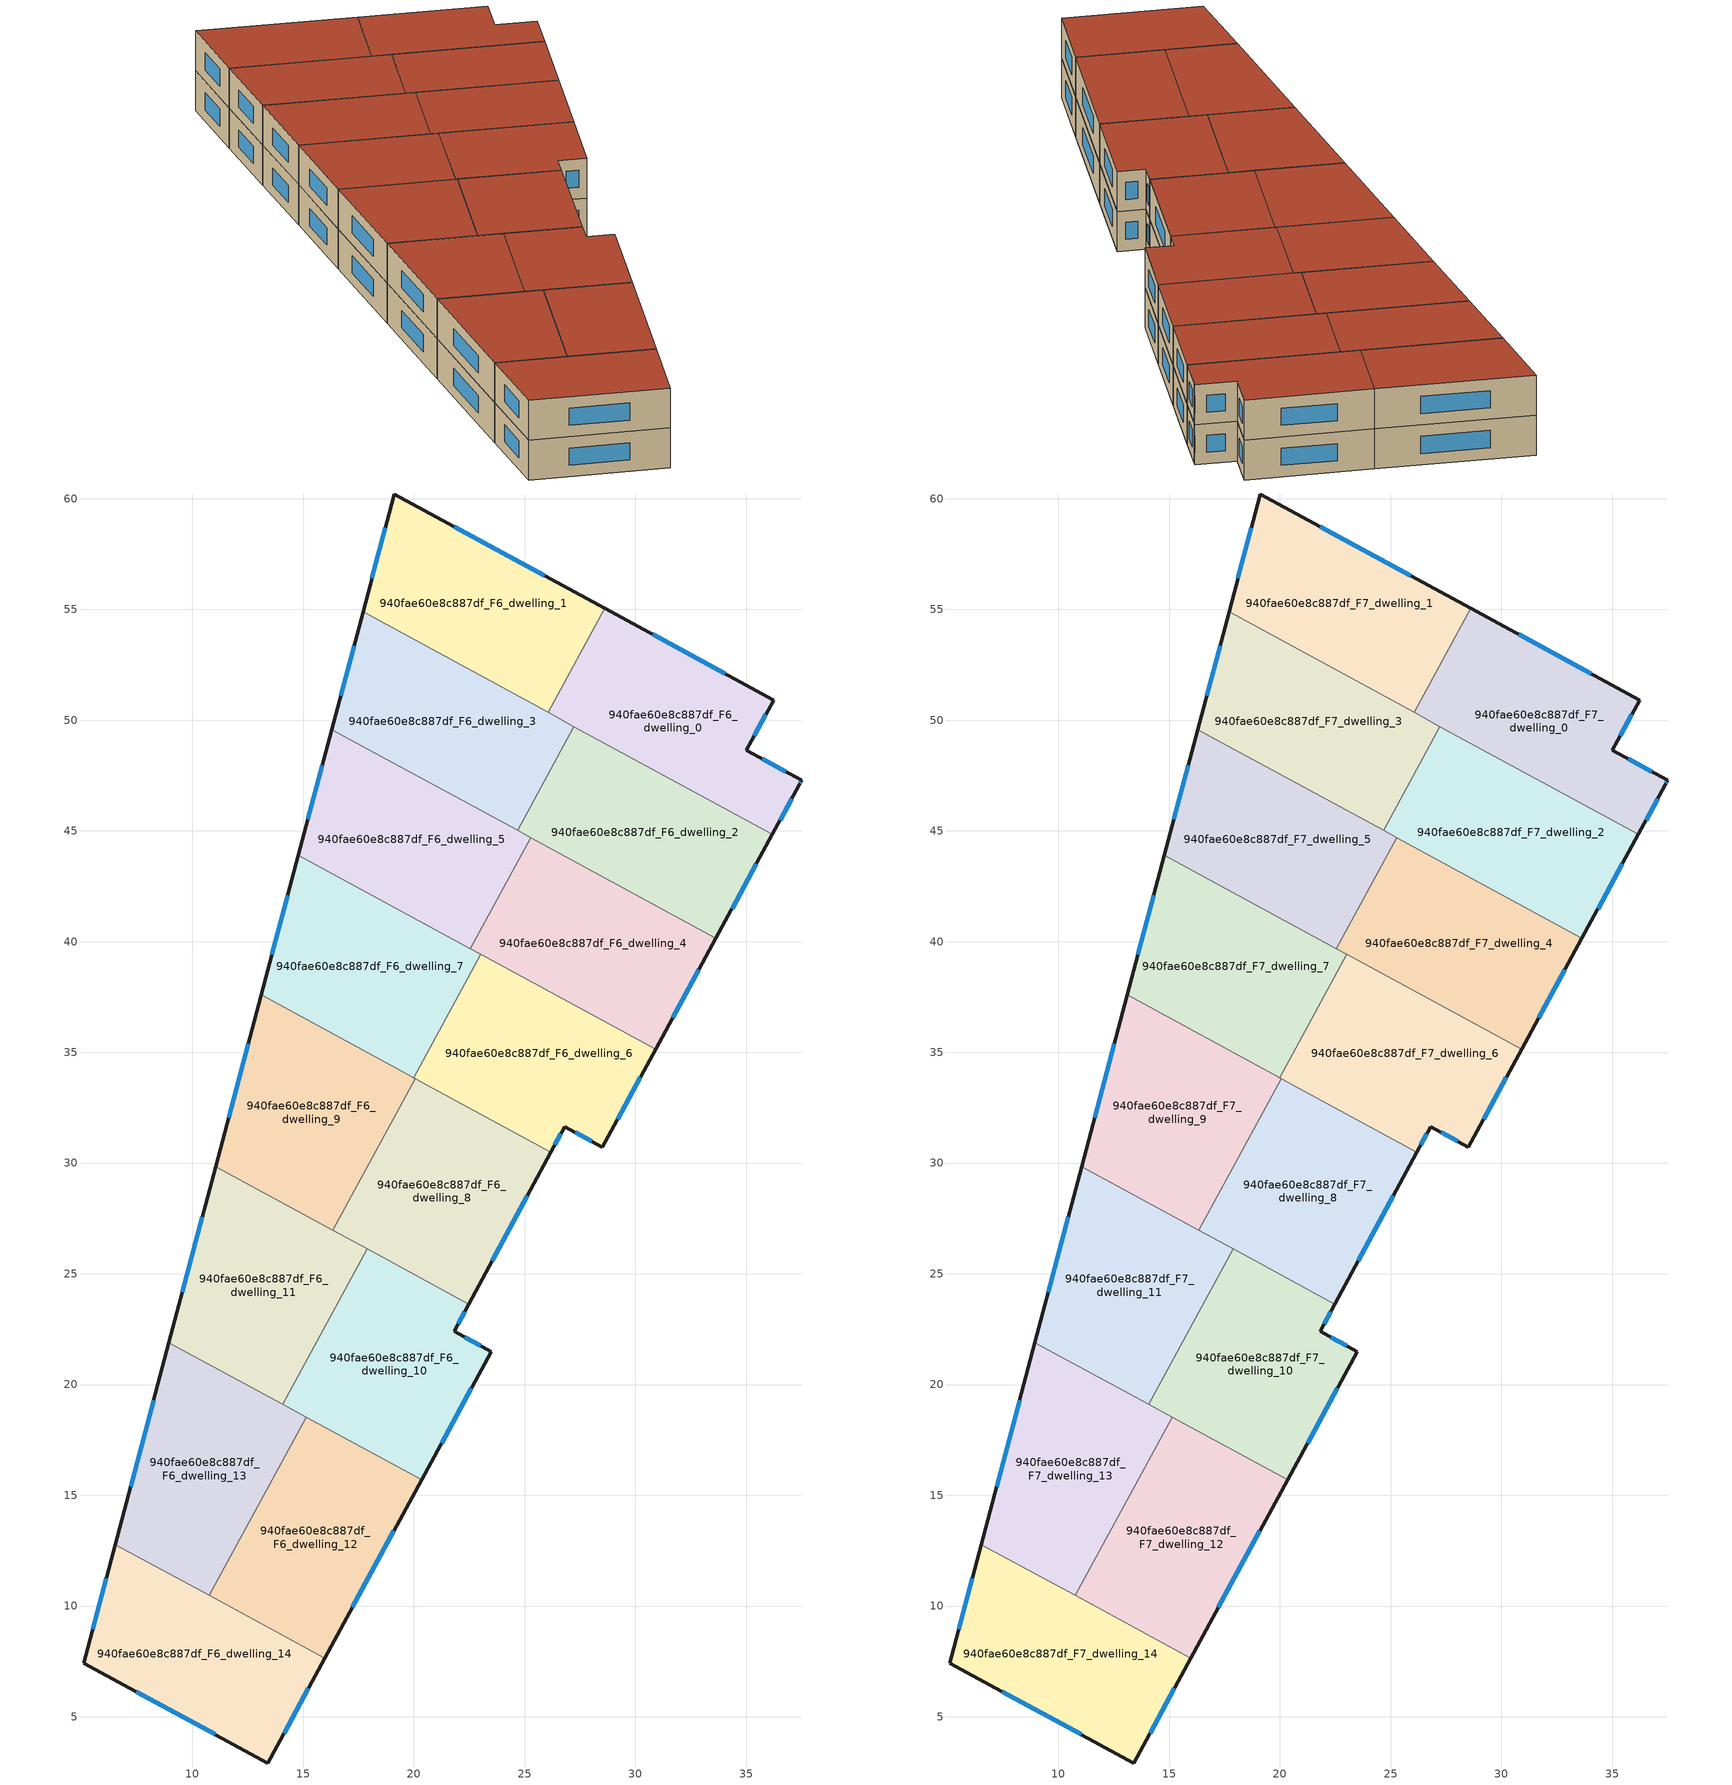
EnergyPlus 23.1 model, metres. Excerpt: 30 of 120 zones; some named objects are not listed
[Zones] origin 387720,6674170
940fae60e8c887df_F6_dwelling_0
 floor to 940fae60e8c887df_F5_dwelling_0 (EU_floor_Construction): 36.24,50.9 35.01,48.64 37.51,47.28 37.4,47.08 36.18,44.84 26.05,50.34 28.61,55.05 z18
 wall outside (EU_wall_Construction): 36.18,44.84 37.4,47.08 37.51,47.28 35.01,48.64 36.24,50.9 28.61,55.05 z18:21
 wall to 940fae60e8c887df_F6_dwelling_1 (EU_wall_Construction): 28.61,55.05 26.05,50.34 z18:21
 wall to 940fae60e8c887df_F6_dwelling_2 (EU_wall_Construction): 27.23,49.71 36.18,44.84 z18:21
 wall to 940fae60e8c887df_F6_dwelling_3 (EU_wall_Construction): 26.05,50.34 27.23,49.71 z18:21
 window (EU_Window_Construction): 34.06,52.09 30.79,53.87 / 35.36,49.29 35.89,50.26 / 36.79,47.67 35.72,48.25 / 37.43,47.14 37.47,47.22 / 36.53,45.48 37.05,46.44 z18.86:20.14
940fae60e8c887df_F6_dwelling_1
 floor to 940fae60e8c887df_F5_dwelling_1 (EU_floor_Construction): 28.61,55.05 26.05,50.34 17.7,54.88 19.12,60.21 z18
 wall outside (EU_wall_Construction): 28.61,55.05 19.12,60.21 17.7,54.88 z18:21
 wall to 940fae60e8c887df_F6_dwelling_3 (EU_wall_Construction): 17.7,54.88 26.05,50.34 z18:21
 window (EU_Window_Construction): 25.9,56.52 21.83,58.74 / 18.71,58.69 18.11,56.4 z18.86:20.14
940fae60e8c887df_F6_dwelling_10
 floor to 940fae60e8c887df_F5_dwelling_10 (EU_floor_Construction): 22.48,23.63 21.82,22.4 23.49,21.49 20.35,15.7 14.07,19.11 17.89,26.12 z18
 wall outside (EU_wall_Construction): 20.35,15.7 23.49,21.49 21.82,22.4 22.48,23.63 z18:21
 wall to 940fae60e8c887df_F6_dwelling_11 (EU_wall_Construction): 17.89,26.12 14.07,19.11 z18:21
 wall to 940fae60e8c887df_F6_dwelling_12 (EU_wall_Construction): 15.13,18.53 20.35,15.7 z18:21
 wall to 940fae60e8c887df_F6_dwelling_8 (EU_wall_Construction): 22.48,23.63 17.89,26.12 z18:21
 wall to 940fae60e8c887df_F6_dwelling_13 (EU_wall_Construction): 14.07,19.11 15.13,18.53 z18:21
 window (EU_Window_Construction): 22.01,22.75 22.29,23.28 / 23.02,21.75 22.3,22.14 / 21.25,17.35 22.59,19.83 z18.86:20.14
940fae60e8c887df_F6_dwelling_11
 floor to 940fae60e8c887df_F5_dwelling_11 (EU_floor_Construction): 17.89,26.12 14.07,19.11 8.94,21.89 11.05,29.84 z18
 wall outside (EU_wall_Construction): 11.05,29.84 8.94,21.89 z18:21
 wall to 940fae60e8c887df_F6_dwelling_9 (EU_wall_Construction): 16.34,26.96 11.05,29.84 z18:21
 wall to 940fae60e8c887df_F6_dwelling_13 (EU_wall_Construction): 8.94,21.89 14.07,19.11 z18:21
 wall to 940fae60e8c887df_F6_dwelling_8 (EU_wall_Construction): 17.88,26.12 16.34,26.96 z18:21
 window (EU_Window_Construction): 10.45,27.57 9.54,24.16 z18.86:20.14
940fae60e8c887df_F6_dwelling_12
 floor to 940fae60e8c887df_F5_dwelling_12 (EU_floor_Construction): 20.35,15.7 15.97,7.64 10.76,10.48 15.13,18.53 z18
 wall outside (EU_wall_Construction): 15.97,7.64 20.35,15.7 z18:21
 wall to 940fae60e8c887df_F6_dwelling_13 (EU_wall_Construction): 15.13,18.53 10.76,10.48 z18:21
 wall to 940fae60e8c887df_F6_dwelling_14 (EU_wall_Construction): 10.76,10.48 15.97,7.64 z18:21
 window (EU_Window_Construction): 17.22,9.95 19.1,13.4 z18.86:20.14
940fae60e8c887df_F6_dwelling_13
 floor to 940fae60e8c887df_F5_dwelling_13 (EU_floor_Construction): 15.13,18.53 10.76,10.48 6.52,12.78 8.94,21.89 z18
 wall outside (EU_wall_Construction): 8.94,21.89 6.52,12.78 z18:21
 wall to 940fae60e8c887df_F6_dwelling_14 (EU_wall_Construction): 6.52,12.78 10.76,10.48 z18:21
 window (EU_Window_Construction): 8.25,19.29 7.21,15.38 z18.86:20.14
940fae60e8c887df_F6_dwelling_14
 floor to 940fae60e8c887df_F5_dwelling_14 (EU_floor_Construction): 15.97,7.64 13.4,2.92 5.1,7.43 6.52,12.78 z18
 wall outside (EU_wall_Construction): 6.52,12.78 5.1,7.43 13.4,2.92 15.97,7.64 z18:21
 window (EU_Window_Construction): 14.14,4.27 15.24,6.29 / 7.47,6.14 11.03,4.2 / 6.11,11.25 5.5,8.96 z18.86:20.14
940fae60e8c887df_F6_dwelling_2
 floor to 940fae60e8c887df_F5_dwelling_2 (EU_floor_Construction): 36.18,44.84 33.63,40.16 24.68,45.02 27.23,49.71 z18
 wall outside (EU_wall_Construction): 33.63,40.16 36.18,44.84 z18:21
 wall to 940fae60e8c887df_F6_dwelling_3 (EU_wall_Construction): 27.23,49.71 24.68,45.02 z18:21
 wall to 940fae60e8c887df_F6_dwelling_4 (EU_wall_Construction): 25.27,44.7 33.63,40.16 z18:21
 wall to 940fae60e8c887df_F6_dwelling_5 (EU_wall_Construction): 24.68,45.02 25.27,44.7 z18:21
 window (EU_Window_Construction): 34.36,41.49 35.45,43.5 z18.86:20.14
940fae60e8c887df_F6_dwelling_3
 floor to 940fae60e8c887df_F5_dwelling_3 (EU_floor_Construction): 27.23,49.71 24.68,45.02 16.29,49.58 17.7,54.88 z18
 wall outside (EU_wall_Construction): 17.7,54.88 16.29,49.58 z18:21
 wall to 940fae60e8c887df_F6_dwelling_5 (EU_wall_Construction): 16.29,49.58 24.68,45.02 z18:21
 window (EU_Window_Construction): 17.3,53.37 16.69,51.09 z18.86:20.14
940fae60e8c887df_F6_dwelling_4
 floor to 940fae60e8c887df_F5_dwelling_4 (EU_floor_Construction): 33.63,40.16 30.91,35.13 22.54,39.68 25.27,44.7 z18
 wall outside (EU_wall_Construction): 30.91,35.13 33.63,40.16 z18:21
 wall to 940fae60e8c887df_F6_dwelling_5 (EU_wall_Construction): 25.27,44.7 22.54,39.68 z18:21
 wall to 940fae60e8c887df_F6_dwelling_6 (EU_wall_Construction): 23.01,39.43 30.91,35.13 z18:21
 wall to 940fae60e8c887df_F6_dwelling_7 (EU_wall_Construction): 22.54,39.68 23.01,39.43 z18:21
 window (EU_Window_Construction): 31.69,36.57 32.85,38.72 z18.86:20.14
940fae60e8c887df_F6_dwelling_5
 floor to 940fae60e8c887df_F5_dwelling_5 (EU_floor_Construction): 25.27,44.7 22.54,39.68 14.78,43.89 16.29,49.58 z18
 wall outside (EU_wall_Construction): 16.29,49.58 14.78,43.89 z18:21
 wall to 940fae60e8c887df_F6_dwelling_7 (EU_wall_Construction): 14.78,43.89 22.54,39.68 z18:21
 window (EU_Window_Construction): 15.86,47.95 15.21,45.52 z18.86:20.14
940fae60e8c887df_F6_dwelling_6
 floor to 940fae60e8c887df_F5_dwelling_6 (EU_floor_Construction): 30.91,35.13 28.51,30.71 26.8,31.65 26.18,30.5 19.98,33.86 23.01,39.43 z18
 wall outside (EU_wall_Construction): 26.18,30.5 26.8,31.65 28.51,30.71 30.91,35.13 z18:21
 wall to 940fae60e8c887df_F6_dwelling_7 (EU_wall_Construction): 23.01,39.43 19.98,33.86 z18:21
 wall to 940fae60e8c887df_F6_dwelling_8 (EU_wall_Construction): 20.07,33.82 26.18,30.5 z18:21
 wall to 940fae60e8c887df_F6_dwelling_9 (EU_wall_Construction): 19.99,33.86 20.07,33.82 z18:21
 window (EU_Window_Construction): 27.29,31.38 28.02,30.98 / 26.36,30.83 26.63,31.32 / 29.19,31.98 30.22,33.87 z18.86:20.14
940fae60e8c887df_F6_dwelling_7
 floor to 940fae60e8c887df_F5_dwelling_7 (EU_floor_Construction): 23.01,39.43 19.98,33.86 13.11,37.6 14.78,43.89 z18
 wall outside (EU_wall_Construction): 14.78,43.89 13.11,37.6 z18:21
 wall to 940fae60e8c887df_F6_dwelling_9 (EU_wall_Construction): 13.11,37.6 19.98,33.86 z18:21
 window (EU_Window_Construction): 14.31,42.09 13.59,39.4 z18.86:20.14
940fae60e8c887df_F6_dwelling_8
 floor to 940fae60e8c887df_F5_dwelling_8 (EU_floor_Construction): 26.18,30.5 22.48,23.63 16.34,26.96 20.07,33.82 z18
 wall outside (EU_wall_Construction): 22.48,23.63 26.18,30.5 z18:21
 wall to 940fae60e8c887df_F6_dwelling_9 (EU_wall_Construction): 20.07,33.82 16.34,26.96 z18:21
 window (EU_Window_Construction): 23.54,25.59 25.12,28.53 z18.86:20.14
940fae60e8c887df_F6_dwelling_9
 floor to 940fae60e8c887df_F5_dwelling_9 (EU_floor_Construction): 20.07,33.82 16.34,26.96 11.05,29.84 13.11,37.6 z18
 wall outside (EU_wall_Construction): 13.11,37.6 11.05,29.84 z18:21
 window (EU_Window_Construction): 12.52,35.38 11.64,32.05 z18.86:20.14
940fae60e8c887df_F7_dwelling_0
 floor to 940fae60e8c887df_F6_dwelling_0 (EU_floor_Construction): 36.24,50.9 35.01,48.64 37.51,47.28 37.4,47.08 36.18,44.84 26.05,50.34 28.61,55.05 z21
 wall outside (EU_wall_Construction): 36.18,44.84 37.4,47.08 37.51,47.28 35.01,48.64 36.24,50.9 28.61,55.05 z21:24
 wall to 940fae60e8c887df_F7_dwelling_1 (EU_wall_Construction): 28.61,55.05 26.05,50.34 z21:24
 wall to 940fae60e8c887df_F7_dwelling_2 (EU_wall_Construction): 27.23,49.71 36.18,44.84 z21:24
 wall to 940fae60e8c887df_F7_dwelling_3 (EU_wall_Construction): 26.05,50.34 27.23,49.71 z21:24
 window (EU_Window_Construction): 34.06,52.09 30.79,53.87 / 35.36,49.29 35.89,50.26 / 36.79,47.67 35.72,48.25 / 37.43,47.14 37.47,47.22 / 36.53,45.48 37.05,46.44 z21.86:23.14
 roof outside (EU_roof_Construction): 36.18,44.84 37.4,47.08 37.51,47.28 35.01,48.64 36.24,50.9 28.61,55.05 26.05,50.34 z24
940fae60e8c887df_F7_dwelling_1
 floor to 940fae60e8c887df_F6_dwelling_1 (EU_floor_Construction): 28.61,55.05 26.05,50.34 17.7,54.88 19.12,60.21 z21
 wall outside (EU_wall_Construction): 28.61,55.05 19.12,60.21 17.7,54.88 z21:24
 wall to 940fae60e8c887df_F7_dwelling_3 (EU_wall_Construction): 17.7,54.88 26.05,50.34 z21:24
 window (EU_Window_Construction): 25.9,56.52 21.83,58.74 / 18.71,58.69 18.11,56.4 z21.86:23.14
 roof outside (EU_roof_Construction): 26.05,50.34 28.61,55.05 19.12,60.21 17.7,54.88 z24
940fae60e8c887df_F7_dwelling_10
 floor to 940fae60e8c887df_F6_dwelling_10 (EU_floor_Construction): 22.48,23.63 21.82,22.4 23.49,21.49 20.35,15.7 14.07,19.11 17.89,26.12 z21
 wall outside (EU_wall_Construction): 20.35,15.7 23.49,21.49 21.82,22.4 22.48,23.63 z21:24
 wall to 940fae60e8c887df_F7_dwelling_11 (EU_wall_Construction): 17.89,26.12 14.07,19.11 z21:24
 wall to 940fae60e8c887df_F7_dwelling_12 (EU_wall_Construction): 15.13,18.53 20.35,15.7 z21:24
 wall to 940fae60e8c887df_F7_dwelling_8 (EU_wall_Construction): 22.48,23.63 17.89,26.12 z21:24
 wall to 940fae60e8c887df_F7_dwelling_13 (EU_wall_Construction): 14.07,19.11 15.13,18.53 z21:24
 window (EU_Window_Construction): 22.01,22.75 22.29,23.28 / 23.02,21.75 22.3,22.14 / 21.25,17.35 22.59,19.83 z21.86:23.14
 roof outside (EU_roof_Construction): 20.35,15.7 23.49,21.49 21.82,22.4 22.48,23.63 17.89,26.12 14.07,19.11 z24
940fae60e8c887df_F7_dwelling_11
 floor to 940fae60e8c887df_F6_dwelling_11 (EU_floor_Construction): 17.89,26.12 14.07,19.11 8.94,21.89 11.05,29.84 z21
 wall outside (EU_wall_Construction): 11.05,29.84 8.94,21.89 z21:24
 wall to 940fae60e8c887df_F7_dwelling_9 (EU_wall_Construction): 16.34,26.96 11.05,29.84 z21:24
 wall to 940fae60e8c887df_F7_dwelling_13 (EU_wall_Construction): 8.94,21.89 14.07,19.11 z21:24
 wall to 940fae60e8c887df_F7_dwelling_8 (EU_wall_Construction): 17.88,26.12 16.34,26.96 z21:24
 window (EU_Window_Construction): 10.45,27.57 9.54,24.16 z21.86:23.14
 roof outside (EU_roof_Construction): 14.07,19.11 17.89,26.12 11.05,29.84 8.94,21.89 z24
940fae60e8c887df_F7_dwelling_12
 floor to 940fae60e8c887df_F6_dwelling_12 (EU_floor_Construction): 20.35,15.7 15.97,7.64 10.76,10.48 15.13,18.53 z21
 wall outside (EU_wall_Construction): 15.97,7.64 20.35,15.7 z21:24
 wall to 940fae60e8c887df_F7_dwelling_13 (EU_wall_Construction): 15.13,18.53 10.76,10.48 z21:24
 wall to 940fae60e8c887df_F7_dwelling_14 (EU_wall_Construction): 10.76,10.48 15.97,7.64 z21:24
 window (EU_Window_Construction): 17.22,9.95 19.1,13.4 z21.86:23.14
 roof outside (EU_roof_Construction): 15.97,7.64 20.35,15.7 15.13,18.53 10.76,10.48 z24
940fae60e8c887df_F7_dwelling_13
 floor to 940fae60e8c887df_F6_dwelling_13 (EU_floor_Construction): 15.13,18.53 10.76,10.48 6.52,12.78 8.94,21.89 z21
 wall outside (EU_wall_Construction): 8.94,21.89 6.52,12.78 z21:24
 wall to 940fae60e8c887df_F7_dwelling_14 (EU_wall_Construction): 6.52,12.78 10.76,10.48 z21:24
 window (EU_Window_Construction): 8.25,19.29 7.21,15.38 z21.86:23.14
 roof outside (EU_roof_Construction): 10.76,10.48 15.13,18.53 8.94,21.89 6.52,12.78 z24
940fae60e8c887df_F7_dwelling_14
 floor to 940fae60e8c887df_F6_dwelling_14 (EU_floor_Construction): 15.97,7.64 13.4,2.92 5.1,7.43 6.52,12.78 z21
 wall outside (EU_wall_Construction): 6.52,12.78 5.1,7.43 13.4,2.92 15.97,7.64 z21:24
 window (EU_Window_Construction): 14.14,4.27 15.24,6.29 / 7.47,6.14 11.03,4.2 / 6.11,11.25 5.5,8.96 z21.86:23.14
 roof outside (EU_roof_Construction): 13.4,2.92 15.97,7.64 6.52,12.78 5.1,7.43 z24
940fae60e8c887df_F7_dwelling_2
 floor to 940fae60e8c887df_F6_dwelling_2 (EU_floor_Construction): 36.18,44.84 33.63,40.16 24.68,45.02 27.23,49.71 z21
 wall outside (EU_wall_Construction): 33.63,40.16 36.18,44.84 z21:24
 wall to 940fae60e8c887df_F7_dwelling_3 (EU_wall_Construction): 27.23,49.71 24.68,45.02 z21:24
 wall to 940fae60e8c887df_F7_dwelling_4 (EU_wall_Construction): 25.27,44.7 33.63,40.16 z21:24
 wall to 940fae60e8c887df_F7_dwelling_5 (EU_wall_Construction): 24.68,45.02 25.27,44.7 z21:24
 window (EU_Window_Construction): 34.36,41.49 35.45,43.5 z21.86:23.14
 roof outside (EU_roof_Construction): 33.63,40.16 36.18,44.84 27.23,49.71 24.68,45.02 z24
940fae60e8c887df_F7_dwelling_3
 floor to 940fae60e8c887df_F6_dwelling_3 (EU_floor_Construction): 27.23,49.71 24.68,45.02 16.29,49.58 17.7,54.88 z21
 wall outside (EU_wall_Construction): 17.7,54.88 16.29,49.58 z21:24
 wall to 940fae60e8c887df_F7_dwelling_5 (EU_wall_Construction): 16.29,49.58 24.68,45.02 z21:24
 window (EU_Window_Construction): 17.3,53.37 16.69,51.09 z21.86:23.14
 roof outside (EU_roof_Construction): 24.68,45.02 27.23,49.71 17.7,54.88 16.29,49.58 z24
940fae60e8c887df_F7_dwelling_4
 floor to 940fae60e8c887df_F6_dwelling_4 (EU_floor_Construction): 33.63,40.16 30.91,35.13 22.54,39.68 25.27,44.7 z21
 wall outside (EU_wall_Construction): 30.91,35.13 33.63,40.16 z21:24
 wall to 940fae60e8c887df_F7_dwelling_5 (EU_wall_Construction): 25.27,44.7 22.54,39.68 z21:24
 wall to 940fae60e8c887df_F7_dwelling_6 (EU_wall_Construction): 23.01,39.43 30.91,35.13 z21:24
 wall to 940fae60e8c887df_F7_dwelling_7 (EU_wall_Construction): 22.54,39.68 23.01,39.43 z21:24
 window (EU_Window_Construction): 31.69,36.57 32.85,38.72 z21.86:23.14
 roof outside (EU_roof_Construction): 30.91,35.13 33.63,40.16 25.27,44.7 22.54,39.68 z24
940fae60e8c887df_F7_dwelling_5
 floor to 940fae60e8c887df_F6_dwelling_5 (EU_floor_Construction): 25.27,44.7 22.54,39.68 14.78,43.89 16.29,49.58 z21
 wall outside (EU_wall_Construction): 16.29,49.58 14.78,43.89 z21:24
 wall to 940fae60e8c887df_F7_dwelling_7 (EU_wall_Construction): 14.78,43.89 22.54,39.68 z21:24
 window (EU_Window_Construction): 15.86,47.95 15.21,45.52 z21.86:23.14
 roof outside (EU_roof_Construction): 22.54,39.68 25.27,44.7 16.29,49.58 14.78,43.89 z24
940fae60e8c887df_F7_dwelling_6
 floor to 940fae60e8c887df_F6_dwelling_6 (EU_floor_Construction): 30.91,35.13 28.51,30.71 26.8,31.65 26.18,30.5 19.98,33.86 23.01,39.43 z21
 wall outside (EU_wall_Construction): 26.18,30.5 26.8,31.65 28.51,30.71 30.91,35.13 z21:24
 wall to 940fae60e8c887df_F7_dwelling_7 (EU_wall_Construction): 23.01,39.43 19.98,33.86 z21:24
 wall to 940fae60e8c887df_F7_dwelling_8 (EU_wall_Construction): 20.07,33.82 26.18,30.5 z21:24
 wall to 940fae60e8c887df_F7_dwelling_9 (EU_wall_Construction): 19.99,33.86 20.07,33.82 z21:24
 window (EU_Window_Construction): 27.29,31.38 28.02,30.98 / 26.36,30.83 26.63,31.32 / 29.19,31.98 30.22,33.87 z21.86:23.14
 roof outside (EU_roof_Construction): 28.51,30.71 30.91,35.13 23.01,39.43 19.98,33.86 26.18,30.5 26.8,31.65 z24
940fae60e8c887df_F7_dwelling_7
 floor to 940fae60e8c887df_F6_dwelling_7 (EU_floor_Construction): 23.01,39.43 19.98,33.86 13.11,37.6 14.78,43.89 z21
 wall outside (EU_wall_Construction): 14.78,43.89 13.11,37.6 z21:24
 wall to 940fae60e8c887df_F7_dwelling_9 (EU_wall_Construction): 13.11,37.6 19.98,33.86 z21:24
 window (EU_Window_Construction): 14.31,42.09 13.59,39.4 z21.86:23.14
 roof outside (EU_roof_Construction): 19.98,33.86 23.01,39.43 14.78,43.89 13.11,37.6 z24
940fae60e8c887df_F7_dwelling_8
 floor to 940fae60e8c887df_F6_dwelling_8 (EU_floor_Construction): 26.18,30.5 22.48,23.63 16.34,26.96 20.07,33.82 z21
 wall outside (EU_wall_Construction): 22.48,23.63 26.18,30.5 z21:24
 wall to 940fae60e8c887df_F7_dwelling_9 (EU_wall_Construction): 20.07,33.82 16.34,26.96 z21:24
 window (EU_Window_Construction): 23.54,25.59 25.12,28.53 z21.86:23.14
 roof outside (EU_roof_Construction): 22.48,23.63 26.18,30.5 20.07,33.82 16.34,26.96 z24
940fae60e8c887df_F7_dwelling_9
 floor to 940fae60e8c887df_F6_dwelling_9 (EU_floor_Construction): 20.07,33.82 16.34,26.96 11.05,29.84 13.11,37.6 z21
 wall outside (EU_wall_Construction): 13.11,37.6 11.05,29.84 z21:24
 window (EU_Window_Construction): 12.52,35.38 11.64,32.05 z21.86:23.14
 roof outside (EU_roof_Construction): 16.34,26.96 20.07,33.82 13.11,37.6 11.05,29.84 z24
[Building]
EU S2 Campaign: North Axis=0; Terrain=City; Solar Distribution=FullExterior
[Site:Location]
Helsinki-Vantaa.AP: Latitude=60.317; Longitude=24.963; Time Zone=2; Elevation=54.6
[SizingPeriod:WeatherFileDays]
AnnualSizingPeriod: Begin Month=1; Begin Day of Month=1; End Month=12; End Day of Month=31; Day of Week for Start Day=Monday; Use Weather File Daylight Saving Period=No; Use Weather File Rain and Snow Indicators=No
[MATERIAL]
EU_InternalMass_Material: Roughness=MediumRough; Thickness=0.1; Conductivity=1; Density=1800; Specific Heat=900; Thermal Absorptance=0.9; Solar Absorptance=0.7; Visible Absorptance=0.7
[MATERIAL:NOMASS] Roughness=MediumRough; Thermal Absorptance=0.9; Solar Absorptance=0.7; Visible Absorptance=0.7
Name | Thermal Resistance
EU_wall_NoMass | 5.91765
EU_roof_NoMass | 11.1778
EU_floor_NoMass | 6.2875
[WINDOWMATERIAL:SIMPLEGLAZINGSYSTEM]
EU_Window_SimpleGlazing: UFactor=0.994035; Solar Heat Gain Coefficient=0.7; Visible Transmittance=0.7
[CONSTRUCTION]
EU_wall_Construction: EU_wall_NoMass
EU_roof_Construction: EU_roof_NoMass
EU_floor_Construction: EU_floor_NoMass
EU_Window_Construction: EU_Window_SimpleGlazing
EU_InternalMass_Construction: EU_InternalMass_Material
[ZONE] Type=1; Multiplier=1; Ceiling Height=autocalculate; Floor Area=autocalculate; Part of Total Floor Area=Yes
Name | Volume
940fae60e8c887df_F6_dwelling_0; 940fae60e8c887df_F7_dwelling_0 | 163.162
940fae60e8c887df_F6_dwelling_1; 940fae60e8c887df_F7_dwelling_1 | 163.157
940fae60e8c887df_F6_dwelling_10; 940fae60e8c887df_F7_dwelling_10 | 163.151
940fae60e8c887df_F6_dwelling_11; 940fae60e8c887df_F7_dwelling_11; 940fae60e8c887df_F6_dwelling_8; 940fae60e8c887df_F7_dwelling_8 | 163.176
940fae60e8c887df_F6_dwelling_12; 940fae60e8c887df_F7_dwelling_12 | 163.148
940fae60e8c887df_F6_dwelling_13; 940fae60e8c887df_F7_dwelling_13 | 163.153
940fae60e8c887df_F6_dwelling_14; 940fae60e8c887df_F7_dwelling_14 | 163.173
940fae60e8c887df_F6_dwelling_2; 940fae60e8c887df_F7_dwelling_2 | 163.167
940fae60e8c887df_F6_dwelling_3; 940fae60e8c887df_F7_dwelling_3 | 163.182
940fae60e8c887df_F6_dwelling_4; 940fae60e8c887df_F7_dwelling_4 | 163.159
940fae60e8c887df_F6_dwelling_5; 940fae60e8c887df_F7_dwelling_5 | 163.155
940fae60e8c887df_F6_dwelling_6; 940fae60e8c887df_F7_dwelling_6 | 163.168
940fae60e8c887df_F6_dwelling_7; 940fae60e8c887df_F7_dwelling_7 | 163.179
940fae60e8c887df_F6_dwelling_9; 940fae60e8c887df_F7_dwelling_9 | 163.161
[INTERNALMASS] Construction=EU_InternalMass_Construction
Name | Zone or ZoneList | Surface Area
940fae60e8c887df_F6_dwelling_0_EU_InternalMass | 940fae60e8c887df_F6_dwelling_0 | 54.3877
940fae60e8c887df_F6_dwelling_1_EU_InternalMass | 940fae60e8c887df_F6_dwelling_1 | 54.3839
940fae60e8c887df_F6_dwelling_2_EU_InternalMass | 940fae60e8c887df_F6_dwelling_2 | 54.3907
940fae60e8c887df_F6_dwelling_3_EU_InternalMass | 940fae60e8c887df_F6_dwelling_3 | 54.393
940fae60e8c887df_F6_dwelling_4_EU_InternalMass | 940fae60e8c887df_F6_dwelling_4 | 54.3864
940fae60e8c887df_F6_dwelling_5_EU_InternalMass | 940fae60e8c887df_F6_dwelling_5 | 54.3853
940fae60e8c887df_F6_dwelling_6_EU_InternalMass | 940fae60e8c887df_F6_dwelling_6 | 54.389
940fae60e8c887df_F6_dwelling_7_EU_InternalMass | 940fae60e8c887df_F6_dwelling_7 | 54.3942
940fae60e8c887df_F6_dwelling_8_EU_InternalMass | 940fae60e8c887df_F6_dwelling_8 | 54.3925
940fae60e8c887df_F6_dwelling_9_EU_InternalMass | 940fae60e8c887df_F6_dwelling_9 | 54.3865
940fae60e8c887df_F6_dwelling_10_EU_InternalMass | 940fae60e8c887df_F6_dwelling_10 | 54.3826
940fae60e8c887df_F6_dwelling_11_EU_InternalMass | 940fae60e8c887df_F6_dwelling_11 | 54.3936
940fae60e8c887df_F6_dwelling_12_EU_InternalMass | 940fae60e8c887df_F6_dwelling_12 | 54.3822
940fae60e8c887df_F6_dwelling_13_EU_InternalMass | 940fae60e8c887df_F6_dwelling_13 | 54.3866
940fae60e8c887df_F6_dwelling_14_EU_InternalMass | 940fae60e8c887df_F6_dwelling_14 | 54.3913
940fae60e8c887df_F7_dwelling_0_EU_InternalMass | 940fae60e8c887df_F7_dwelling_0 | 54.3877
940fae60e8c887df_F7_dwelling_1_EU_InternalMass | 940fae60e8c887df_F7_dwelling_1 | 54.3839
940fae60e8c887df_F7_dwelling_2_EU_InternalMass | 940fae60e8c887df_F7_dwelling_2 | 54.3907
940fae60e8c887df_F7_dwelling_3_EU_InternalMass | 940fae60e8c887df_F7_dwelling_3 | 54.393
940fae60e8c887df_F7_dwelling_4_EU_InternalMass | 940fae60e8c887df_F7_dwelling_4 | 54.3864
940fae60e8c887df_F7_dwelling_5_EU_InternalMass | 940fae60e8c887df_F7_dwelling_5 | 54.3853
940fae60e8c887df_F7_dwelling_6_EU_InternalMass | 940fae60e8c887df_F7_dwelling_6 | 54.389
940fae60e8c887df_F7_dwelling_7_EU_InternalMass | 940fae60e8c887df_F7_dwelling_7 | 54.3942
940fae60e8c887df_F7_dwelling_8_EU_InternalMass | 940fae60e8c887df_F7_dwelling_8 | 54.3925
940fae60e8c887df_F7_dwelling_9_EU_InternalMass | 940fae60e8c887df_F7_dwelling_9 | 54.3865
940fae60e8c887df_F7_dwelling_10_EU_InternalMass | 940fae60e8c887df_F7_dwelling_10 | 54.3826
940fae60e8c887df_F7_dwelling_11_EU_InternalMass | 940fae60e8c887df_F7_dwelling_11 | 54.3936
940fae60e8c887df_F7_dwelling_12_EU_InternalMass | 940fae60e8c887df_F7_dwelling_12 | 54.3822
940fae60e8c887df_F7_dwelling_13_EU_InternalMass | 940fae60e8c887df_F7_dwelling_13 | 54.3866
940fae60e8c887df_F7_dwelling_14_EU_InternalMass | 940fae60e8c887df_F7_dwelling_14 | 54.3913
[OTHEREQUIPMENT] Fuel Type=Electricity; Design Level Calculation Method=Watts/Area; Power per Zone Floor Area=1; Fraction Latent=0; Fraction Radiant=0; Fraction Lost=0; Carbon Dioxide Generation Rate=0; EndUse Subcategory=EU_Step8_InternalGains
Name | Zone or ZoneList or Space or SpaceList | Schedule
EU_Step8_InternalGain_940fae60e8c887df_F6_dwelling_0_f000 | 940fae60e8c887df_F6_dwelling_0 | EU_Step8_GainSchedule_940fae60e8c887df_F6_dwelling_0_f000
EU_Step8_InternalGain_940fae60e8c887df_F6_dwelling_1_f000 | 940fae60e8c887df_F6_dwelling_1 | EU_Step8_GainSchedule_940fae60e8c887df_F6_dwelling_1_f000
EU_Step8_InternalGain_940fae60e8c887df_F6_dwelling_2_f000 | 940fae60e8c887df_F6_dwelling_2 | EU_Step8_GainSchedule_940fae60e8c887df_F6_dwelling_2_f000
EU_Step8_InternalGain_940fae60e8c887df_F6_dwelling_3_f000 | 940fae60e8c887df_F6_dwelling_3 | EU_Step8_GainSchedule_940fae60e8c887df_F6_dwelling_3_f000
EU_Step8_InternalGain_940fae60e8c887df_F6_dwelling_4_f000 | 940fae60e8c887df_F6_dwelling_4 | EU_Step8_GainSchedule_940fae60e8c887df_F6_dwelling_4_f000
EU_Step8_InternalGain_940fae60e8c887df_F6_dwelling_5_f000 | 940fae60e8c887df_F6_dwelling_5 | EU_Step8_GainSchedule_940fae60e8c887df_F6_dwelling_5_f000
EU_Step8_InternalGain_940fae60e8c887df_F6_dwelling_6_f000 | 940fae60e8c887df_F6_dwelling_6 | EU_Step8_GainSchedule_940fae60e8c887df_F6_dwelling_6_f000
EU_Step8_InternalGain_940fae60e8c887df_F6_dwelling_7_f000 | 940fae60e8c887df_F6_dwelling_7 | EU_Step8_GainSchedule_940fae60e8c887df_F6_dwelling_7_f000
EU_Step8_InternalGain_940fae60e8c887df_F6_dwelling_8_f000 | 940fae60e8c887df_F6_dwelling_8 | EU_Step8_GainSchedule_940fae60e8c887df_F6_dwelling_8_f000
EU_Step8_InternalGain_940fae60e8c887df_F6_dwelling_9_f000 | 940fae60e8c887df_F6_dwelling_9 | EU_Step8_GainSchedule_940fae60e8c887df_F6_dwelling_9_f000
EU_Step8_InternalGain_940fae60e8c887df_F6_dwelling_10_f000 | 940fae60e8c887df_F6_dwelling_10 | EU_Step8_GainSchedule_940fae60e8c887df_F6_dwelling_10_f000
EU_Step8_InternalGain_940fae60e8c887df_F6_dwelling_11_f000 | 940fae60e8c887df_F6_dwelling_11 | EU_Step8_GainSchedule_940fae60e8c887df_F6_dwelling_11_f000
EU_Step8_InternalGain_940fae60e8c887df_F6_dwelling_12_f000 | 940fae60e8c887df_F6_dwelling_12 | EU_Step8_GainSchedule_940fae60e8c887df_F6_dwelling_12_f000
EU_Step8_InternalGain_940fae60e8c887df_F6_dwelling_13_f000 | 940fae60e8c887df_F6_dwelling_13 | EU_Step8_GainSchedule_940fae60e8c887df_F6_dwelling_13_f000
EU_Step8_InternalGain_940fae60e8c887df_F6_dwelling_14_f000 | 940fae60e8c887df_F6_dwelling_14 | EU_Step8_GainSchedule_940fae60e8c887df_F6_dwelling_14_f000
EU_Step8_InternalGain_940fae60e8c887df_F7_dwelling_0_f000 | 940fae60e8c887df_F7_dwelling_0 | EU_Step8_GainSchedule_940fae60e8c887df_F7_dwelling_0_f000
EU_Step8_InternalGain_940fae60e8c887df_F7_dwelling_1_f000 | 940fae60e8c887df_F7_dwelling_1 | EU_Step8_GainSchedule_940fae60e8c887df_F7_dwelling_1_f000
EU_Step8_InternalGain_940fae60e8c887df_F7_dwelling_2_f000 | 940fae60e8c887df_F7_dwelling_2 | EU_Step8_GainSchedule_940fae60e8c887df_F7_dwelling_2_f000
EU_Step8_InternalGain_940fae60e8c887df_F7_dwelling_3_f000 | 940fae60e8c887df_F7_dwelling_3 | EU_Step8_GainSchedule_940fae60e8c887df_F7_dwelling_3_f000
EU_Step8_InternalGain_940fae60e8c887df_F7_dwelling_4_f000 | 940fae60e8c887df_F7_dwelling_4 | EU_Step8_GainSchedule_940fae60e8c887df_F7_dwelling_4_f000
EU_Step8_InternalGain_940fae60e8c887df_F7_dwelling_5_f000 | 940fae60e8c887df_F7_dwelling_5 | EU_Step8_GainSchedule_940fae60e8c887df_F7_dwelling_5_f000
EU_Step8_InternalGain_940fae60e8c887df_F7_dwelling_6_f000 | 940fae60e8c887df_F7_dwelling_6 | EU_Step8_GainSchedule_940fae60e8c887df_F7_dwelling_6_f000
EU_Step8_InternalGain_940fae60e8c887df_F7_dwelling_7_f000 | 940fae60e8c887df_F7_dwelling_7 | EU_Step8_GainSchedule_940fae60e8c887df_F7_dwelling_7_f000
EU_Step8_InternalGain_940fae60e8c887df_F7_dwelling_8_f000 | 940fae60e8c887df_F7_dwelling_8 | EU_Step8_GainSchedule_940fae60e8c887df_F7_dwelling_8_f000
EU_Step8_InternalGain_940fae60e8c887df_F7_dwelling_9_f000 | 940fae60e8c887df_F7_dwelling_9 | EU_Step8_GainSchedule_940fae60e8c887df_F7_dwelling_9_f000
EU_Step8_InternalGain_940fae60e8c887df_F7_dwelling_10_f000 | 940fae60e8c887df_F7_dwelling_10 | EU_Step8_GainSchedule_940fae60e8c887df_F7_dwelling_10_f000
EU_Step8_InternalGain_940fae60e8c887df_F7_dwelling_11_f000 | 940fae60e8c887df_F7_dwelling_11 | EU_Step8_GainSchedule_940fae60e8c887df_F7_dwelling_11_f000
EU_Step8_InternalGain_940fae60e8c887df_F7_dwelling_12_f000 | 940fae60e8c887df_F7_dwelling_12 | EU_Step8_GainSchedule_940fae60e8c887df_F7_dwelling_12_f000
EU_Step8_InternalGain_940fae60e8c887df_F7_dwelling_13_f000 | 940fae60e8c887df_F7_dwelling_13 | EU_Step8_GainSchedule_940fae60e8c887df_F7_dwelling_13_f000
EU_Step8_InternalGain_940fae60e8c887df_F7_dwelling_14_f000 | 940fae60e8c887df_F7_dwelling_14 | EU_Step8_GainSchedule_940fae60e8c887df_F7_dwelling_14_f000
[ZONEVENTILATION:DESIGNFLOWRATE] Schedule=EU_AlwaysOn; Design Flow Rate Calculation Method=AirChanges/Hour; Air Changes per Hour=0.596421; Ventilation Type=Natural; Fan Pressure Rise=0; Fan Total Efficiency=1; Constant Term Coefficient=1; Temperature Term Coefficient=0; Velocity Term Coefficient=0; Velocity Squared Term Coefficient=0; Minimum Indoor Temperature=-100; Maximum Indoor Temperature=100; Delta Temperature=-100; Minimum Outdoor Temperature=-100; Maximum Outdoor Temperature=100; Maximum Wind Speed=40
Name | Zone or ZoneList or Space or SpaceList
EU_ConstantAir_940fae60e8c887df_F6_dwelling_0 | 940fae60e8c887df_F6_dwelling_0
EU_ConstantAir_940fae60e8c887df_F6_dwelling_1 | 940fae60e8c887df_F6_dwelling_1
EU_ConstantAir_940fae60e8c887df_F6_dwelling_2 | 940fae60e8c887df_F6_dwelling_2
EU_ConstantAir_940fae60e8c887df_F6_dwelling_3 | 940fae60e8c887df_F6_dwelling_3
EU_ConstantAir_940fae60e8c887df_F6_dwelling_4 | 940fae60e8c887df_F6_dwelling_4
EU_ConstantAir_940fae60e8c887df_F6_dwelling_5 | 940fae60e8c887df_F6_dwelling_5
EU_ConstantAir_940fae60e8c887df_F6_dwelling_6 | 940fae60e8c887df_F6_dwelling_6
EU_ConstantAir_940fae60e8c887df_F6_dwelling_7 | 940fae60e8c887df_F6_dwelling_7
EU_ConstantAir_940fae60e8c887df_F6_dwelling_8 | 940fae60e8c887df_F6_dwelling_8
EU_ConstantAir_940fae60e8c887df_F6_dwelling_9 | 940fae60e8c887df_F6_dwelling_9
EU_ConstantAir_940fae60e8c887df_F6_dwelling_10 | 940fae60e8c887df_F6_dwelling_10
EU_ConstantAir_940fae60e8c887df_F6_dwelling_11 | 940fae60e8c887df_F6_dwelling_11
EU_ConstantAir_940fae60e8c887df_F6_dwelling_12 | 940fae60e8c887df_F6_dwelling_12
EU_ConstantAir_940fae60e8c887df_F6_dwelling_13 | 940fae60e8c887df_F6_dwelling_13
EU_ConstantAir_940fae60e8c887df_F6_dwelling_14 | 940fae60e8c887df_F6_dwelling_14
EU_ConstantAir_940fae60e8c887df_F7_dwelling_0 | 940fae60e8c887df_F7_dwelling_0
EU_ConstantAir_940fae60e8c887df_F7_dwelling_1 | 940fae60e8c887df_F7_dwelling_1
EU_ConstantAir_940fae60e8c887df_F7_dwelling_2 | 940fae60e8c887df_F7_dwelling_2
EU_ConstantAir_940fae60e8c887df_F7_dwelling_3 | 940fae60e8c887df_F7_dwelling_3
EU_ConstantAir_940fae60e8c887df_F7_dwelling_4 | 940fae60e8c887df_F7_dwelling_4
EU_ConstantAir_940fae60e8c887df_F7_dwelling_5 | 940fae60e8c887df_F7_dwelling_5
EU_ConstantAir_940fae60e8c887df_F7_dwelling_6 | 940fae60e8c887df_F7_dwelling_6
EU_ConstantAir_940fae60e8c887df_F7_dwelling_7 | 940fae60e8c887df_F7_dwelling_7
EU_ConstantAir_940fae60e8c887df_F7_dwelling_8 | 940fae60e8c887df_F7_dwelling_8
EU_ConstantAir_940fae60e8c887df_F7_dwelling_9 | 940fae60e8c887df_F7_dwelling_9
EU_ConstantAir_940fae60e8c887df_F7_dwelling_10 | 940fae60e8c887df_F7_dwelling_10
EU_ConstantAir_940fae60e8c887df_F7_dwelling_11 | 940fae60e8c887df_F7_dwelling_11
EU_ConstantAir_940fae60e8c887df_F7_dwelling_12 | 940fae60e8c887df_F7_dwelling_12
EU_ConstantAir_940fae60e8c887df_F7_dwelling_13 | 940fae60e8c887df_F7_dwelling_13
EU_ConstantAir_940fae60e8c887df_F7_dwelling_14 | 940fae60e8c887df_F7_dwelling_14
[HVACTEMPLATE:ZONE:IDEALLOADSAIRSYSTEM] System Availability Schedule=EU_AlwaysOn; Maximum Heating Supply Air Temperature=50; Minimum Cooling Supply Air Temperature=13; Maximum Heating Supply Air Humidity Ratio=0.0156; Minimum Cooling Supply Air Humidity Ratio=0.0077; Heating Limit=NoLimit; Cooling Limit=NoLimit; Heating Availability Schedule=EU_AlwaysOn; Cooling Availability Schedule=EU_CoolingOff; Dehumidification Control Type=ConstantSensibleHeatRatio; Cooling Sensible Heat Ratio=0.7; Dehumidification Setpoint=60; Humidification Control Type=None; Humidification Setpoint=30; Outdoor Air Method=None; Outdoor Air Flow Rate per Person=0.00944; Outdoor Air Flow Rate per Zone Floor Area=0; Outdoor Air Flow Rate per Zone=0; Demand Controlled Ventilation Type=None; Outdoor Air Economizer Type=NoEconomizer; Heat Recovery Type=None; Sensible Heat Recovery Effectiveness=0.7; Latent Heat Recovery Effectiveness=0.65
Name | Template Thermostat
940fae60e8c887df_F6_dwelling_0 | EU_HeatOnly_940fae60e8c887df_F6_dwelling_0
940fae60e8c887df_F6_dwelling_1 | EU_HeatOnly_940fae60e8c887df_F6_dwelling_1
940fae60e8c887df_F6_dwelling_2 | EU_HeatOnly_940fae60e8c887df_F6_dwelling_2
940fae60e8c887df_F6_dwelling_3 | EU_HeatOnly_940fae60e8c887df_F6_dwelling_3
940fae60e8c887df_F6_dwelling_4 | EU_HeatOnly_940fae60e8c887df_F6_dwelling_4
940fae60e8c887df_F6_dwelling_5 | EU_HeatOnly_940fae60e8c887df_F6_dwelling_5
940fae60e8c887df_F6_dwelling_6 | EU_HeatOnly_940fae60e8c887df_F6_dwelling_6
940fae60e8c887df_F6_dwelling_7 | EU_HeatOnly_940fae60e8c887df_F6_dwelling_7
940fae60e8c887df_F6_dwelling_8 | EU_HeatOnly_940fae60e8c887df_F6_dwelling_8
940fae60e8c887df_F6_dwelling_9 | EU_HeatOnly_940fae60e8c887df_F6_dwelling_9
940fae60e8c887df_F6_dwelling_10 | EU_HeatOnly_940fae60e8c887df_F6_dwelling_10
940fae60e8c887df_F6_dwelling_11 | EU_HeatOnly_940fae60e8c887df_F6_dwelling_11
940fae60e8c887df_F6_dwelling_12 | EU_HeatOnly_940fae60e8c887df_F6_dwelling_12
940fae60e8c887df_F6_dwelling_13 | EU_HeatOnly_940fae60e8c887df_F6_dwelling_13
940fae60e8c887df_F6_dwelling_14 | EU_HeatOnly_940fae60e8c887df_F6_dwelling_14
940fae60e8c887df_F7_dwelling_0 | EU_HeatOnly_940fae60e8c887df_F7_dwelling_0
940fae60e8c887df_F7_dwelling_1 | EU_HeatOnly_940fae60e8c887df_F7_dwelling_1
940fae60e8c887df_F7_dwelling_2 | EU_HeatOnly_940fae60e8c887df_F7_dwelling_2
940fae60e8c887df_F7_dwelling_3 | EU_HeatOnly_940fae60e8c887df_F7_dwelling_3
940fae60e8c887df_F7_dwelling_4 | EU_HeatOnly_940fae60e8c887df_F7_dwelling_4
940fae60e8c887df_F7_dwelling_5 | EU_HeatOnly_940fae60e8c887df_F7_dwelling_5
940fae60e8c887df_F7_dwelling_6 | EU_HeatOnly_940fae60e8c887df_F7_dwelling_6
940fae60e8c887df_F7_dwelling_7 | EU_HeatOnly_940fae60e8c887df_F7_dwelling_7
940fae60e8c887df_F7_dwelling_8 | EU_HeatOnly_940fae60e8c887df_F7_dwelling_8
940fae60e8c887df_F7_dwelling_9 | EU_HeatOnly_940fae60e8c887df_F7_dwelling_9
940fae60e8c887df_F7_dwelling_10 | EU_HeatOnly_940fae60e8c887df_F7_dwelling_10
940fae60e8c887df_F7_dwelling_11 | EU_HeatOnly_940fae60e8c887df_F7_dwelling_11
940fae60e8c887df_F7_dwelling_12 | EU_HeatOnly_940fae60e8c887df_F7_dwelling_12
940fae60e8c887df_F7_dwelling_13 | EU_HeatOnly_940fae60e8c887df_F7_dwelling_13
940fae60e8c887df_F7_dwelling_14 | EU_HeatOnly_940fae60e8c887df_F7_dwelling_14
[SIZING:ZONE] Zone Cooling Design Supply Air Temperature Input Method=SupplyAirTemperature; Zone Cooling Design Supply Air Temperature=13; Zone Heating Design Supply Air Temperature Input Method=SupplyAirTemperature; Zone Heating Design Supply Air Temperature=50; Zone Cooling Design Supply Air Humidity Ratio=0.008; Zone Heating Design Supply Air Humidity Ratio=0.008; Cooling Design Air Flow Method=DesignDay; Cooling Design Air Flow Rate=0; Cooling Minimum Air Flow per Zone Floor Area=0.000762; Cooling Minimum Air Flow=0; Cooling Minimum Air Flow Fraction=0.2; Heating Design Air Flow Method=DesignDay; Heating Design Air Flow Rate=0; Heating Maximum Air Flow per Zone Floor Area=0.002032; Heating Maximum Air Flow=0.141576; Heating Maximum Air Flow Fraction=0.3; Account for Dedicated Outdoor Air System=No; Dedicated Outdoor Air System Control Strategy=NeutralSupplyAir; Dedicated Outdoor Air Low Setpoint Temperature for Design=autosize; Dedicated Outdoor Air High Setpoint Temperature for Design=autosize; Zone Load Sizing Method=Sensible Load Only No Latent Load; Zone Latent Cooling Design Supply Air Humidity Ratio Input Method=HumidityRatioDifference; Zone Cooling Design Supply Air Humidity Ratio Difference=0.005; Zone Latent Heating Design Supply Air Humidity Ratio Input Method=HumidityRatioDifference; Zone Humidification Design Supply Air Humidity Ratio Difference=0.005
940fae60e8c887df_F6_dwelling_0; 940fae60e8c887df_F6_dwelling_1; 940fae60e8c887df_F6_dwelling_2; 940fae60e8c887df_F6_dwelling_3; 940fae60e8c887df_F6_dwelling_4; 940fae60e8c887df_F6_dwelling_5; 940fae60e8c887df_F6_dwelling_6; 940fae60e8c887df_F6_dwelling_7; 940fae60e8c887df_F6_dwelling_8; 940fae60e8c887df_F6_dwelling_9; 940fae60e8c887df_F6_dwelling_10; 940fae60e8c887df_F6_dwelling_11; 940fae60e8c887df_F6_dwelling_12; 940fae60e8c887df_F6_dwelling_13; 940fae60e8c887df_F6_dwelling_14; 940fae60e8c887df_F7_dwelling_0; 940fae60e8c887df_F7_dwelling_1; 940fae60e8c887df_F7_dwelling_2; 940fae60e8c887df_F7_dwelling_3; 940fae60e8c887df_F7_dwelling_4; 940fae60e8c887df_F7_dwelling_5; 940fae60e8c887df_F7_dwelling_6; 940fae60e8c887df_F7_dwelling_7; 940fae60e8c887df_F7_dwelling_8; 940fae60e8c887df_F7_dwelling_9; 940fae60e8c887df_F7_dwelling_10; 940fae60e8c887df_F7_dwelling_11; 940fae60e8c887df_F7_dwelling_12; 940fae60e8c887df_F7_dwelling_13; 940fae60e8c887df_F7_dwelling_14
[SCHEDULE:CONSTANT]
Name | Hourly Value
EU_AlwaysOn | 1
EU_CoolingOff | 0
[SCHEDULE:FILE] Column Number=1; Rows to Skip at Top=0; Number of Hours of Data=8760; Column Separator=Comma; Interpolate to Timestep=No; Minutes per Item=60; Adjust Schedule for Daylight Savings=Yes
Name | File
EU_Step8_GainSchedule_940fae60e8c887df_F6_dwelling_0_f000 | ../../schedules/940fae60e8c887df/940fae60e8c887df_F6_dwelling_0_f000_gain.csv
EU_Step8_GainSchedule_940fae60e8c887df_F6_dwelling_1_f000 | ../../schedules/940fae60e8c887df/940fae60e8c887df_F6_dwelling_1_f000_gain.csv
EU_Step8_GainSchedule_940fae60e8c887df_F6_dwelling_2_f000 | ../../schedules/940fae60e8c887df/940fae60e8c887df_F6_dwelling_2_f000_gain.csv
EU_Step8_GainSchedule_940fae60e8c887df_F6_dwelling_3_f000 | ../../schedules/940fae60e8c887df/940fae60e8c887df_F6_dwelling_3_f000_gain.csv
EU_Step8_GainSchedule_940fae60e8c887df_F6_dwelling_4_f000 | ../../schedules/940fae60e8c887df/940fae60e8c887df_F6_dwelling_4_f000_gain.csv
EU_Step8_GainSchedule_940fae60e8c887df_F6_dwelling_5_f000 | ../../schedules/940fae60e8c887df/940fae60e8c887df_F6_dwelling_5_f000_gain.csv
EU_Step8_GainSchedule_940fae60e8c887df_F6_dwelling_6_f000 | ../../schedules/940fae60e8c887df/940fae60e8c887df_F6_dwelling_6_f000_gain.csv
EU_Step8_GainSchedule_940fae60e8c887df_F6_dwelling_7_f000 | ../../schedules/940fae60e8c887df/940fae60e8c887df_F6_dwelling_7_f000_gain.csv
EU_Step8_GainSchedule_940fae60e8c887df_F6_dwelling_8_f000 | ../../schedules/940fae60e8c887df/940fae60e8c887df_F6_dwelling_8_f000_gain.csv
EU_Step8_GainSchedule_940fae60e8c887df_F6_dwelling_9_f000 | ../../schedules/940fae60e8c887df/940fae60e8c887df_F6_dwelling_9_f000_gain.csv
EU_Step8_GainSchedule_940fae60e8c887df_F6_dwelling_10_f000 | ../../schedules/940fae60e8c887df/940fae60e8c887df_F6_dwelling_10_f000_gain.csv
EU_Step8_GainSchedule_940fae60e8c887df_F6_dwelling_11_f000 | ../../schedules/940fae60e8c887df/940fae60e8c887df_F6_dwelling_11_f000_gain.csv
EU_Step8_GainSchedule_940fae60e8c887df_F6_dwelling_12_f000 | ../../schedules/940fae60e8c887df/940fae60e8c887df_F6_dwelling_12_f000_gain.csv
EU_Step8_GainSchedule_940fae60e8c887df_F6_dwelling_13_f000 | ../../schedules/940fae60e8c887df/940fae60e8c887df_F6_dwelling_13_f000_gain.csv
EU_Step8_GainSchedule_940fae60e8c887df_F6_dwelling_14_f000 | ../../schedules/940fae60e8c887df/940fae60e8c887df_F6_dwelling_14_f000_gain.csv
EU_Step8_GainSchedule_940fae60e8c887df_F7_dwelling_0_f000 | ../../schedules/940fae60e8c887df/940fae60e8c887df_F7_dwelling_0_f000_gain.csv
EU_Step8_GainSchedule_940fae60e8c887df_F7_dwelling_1_f000 | ../../schedules/940fae60e8c887df/940fae60e8c887df_F7_dwelling_1_f000_gain.csv
EU_Step8_GainSchedule_940fae60e8c887df_F7_dwelling_2_f000 | ../../schedules/940fae60e8c887df/940fae60e8c887df_F7_dwelling_2_f000_gain.csv
EU_Step8_GainSchedule_940fae60e8c887df_F7_dwelling_3_f000 | ../../schedules/940fae60e8c887df/940fae60e8c887df_F7_dwelling_3_f000_gain.csv
EU_Step8_GainSchedule_940fae60e8c887df_F7_dwelling_4_f000 | ../../schedules/940fae60e8c887df/940fae60e8c887df_F7_dwelling_4_f000_gain.csv
EU_Step8_GainSchedule_940fae60e8c887df_F7_dwelling_5_f000 | ../../schedules/940fae60e8c887df/940fae60e8c887df_F7_dwelling_5_f000_gain.csv
EU_Step8_GainSchedule_940fae60e8c887df_F7_dwelling_6_f000 | ../../schedules/940fae60e8c887df/940fae60e8c887df_F7_dwelling_6_f000_gain.csv
EU_Step8_GainSchedule_940fae60e8c887df_F7_dwelling_7_f000 | ../../schedules/940fae60e8c887df/940fae60e8c887df_F7_dwelling_7_f000_gain.csv
EU_Step8_GainSchedule_940fae60e8c887df_F7_dwelling_8_f000 | ../../schedules/940fae60e8c887df/940fae60e8c887df_F7_dwelling_8_f000_gain.csv
EU_Step8_GainSchedule_940fae60e8c887df_F7_dwelling_9_f000 | ../../schedules/940fae60e8c887df/940fae60e8c887df_F7_dwelling_9_f000_gain.csv
EU_Step8_GainSchedule_940fae60e8c887df_F7_dwelling_10_f000 | ../../schedules/940fae60e8c887df/940fae60e8c887df_F7_dwelling_10_f000_gain.csv
EU_Step8_GainSchedule_940fae60e8c887df_F7_dwelling_11_f000 | ../../schedules/940fae60e8c887df/940fae60e8c887df_F7_dwelling_11_f000_gain.csv
EU_Step8_GainSchedule_940fae60e8c887df_F7_dwelling_12_f000 | ../../schedules/940fae60e8c887df/940fae60e8c887df_F7_dwelling_12_f000_gain.csv
EU_Step8_GainSchedule_940fae60e8c887df_F7_dwelling_13_f000 | ../../schedules/940fae60e8c887df/940fae60e8c887df_F7_dwelling_13_f000_gain.csv
EU_Step8_GainSchedule_940fae60e8c887df_F7_dwelling_14_f000 | ../../schedules/940fae60e8c887df/940fae60e8c887df_F7_dwelling_14_f000_gain.csv
